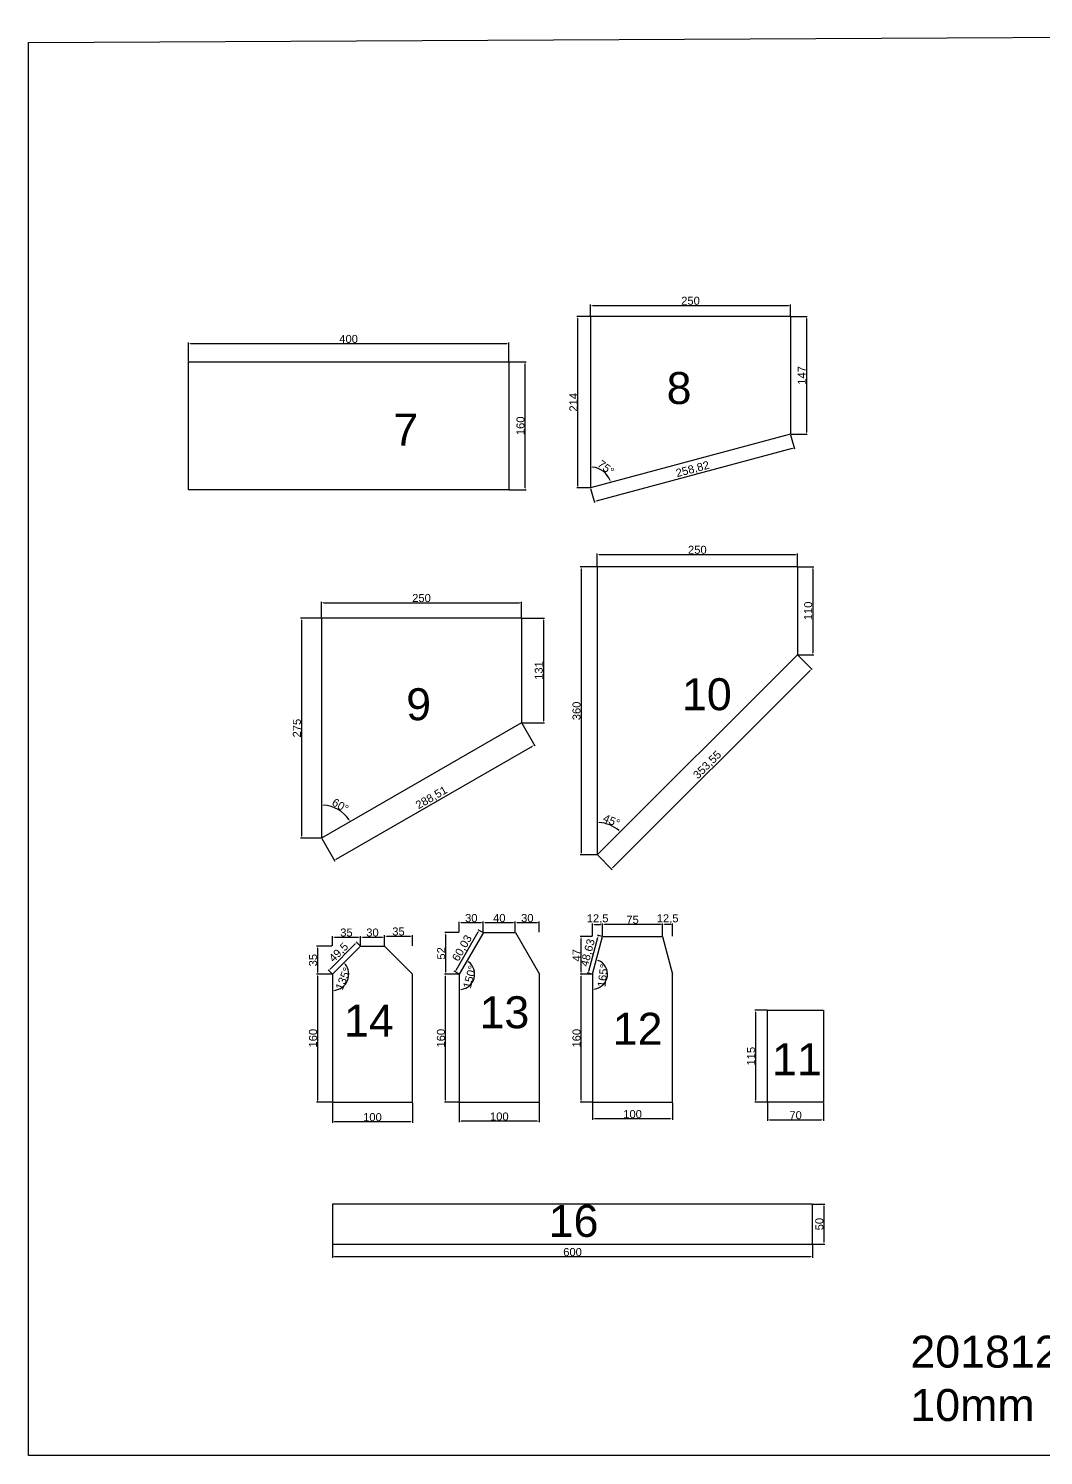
# Model space of a CAD drawing. Header units: millimetres. Extents: x -4275 to 17266, y -15886 to 5463.
# Drawn here: x 13823 to 15091, y 221 to 2005 of the extents above; entities that cross this region are included whole.
import ezdxf

# ---------------------------------------------------------------- set-up
doc = ezdxf.new("R2010")
doc.units = ezdxf.units.MM
doc.layers.add('尺寸标注', color=6, linetype='Continuous')
doc.layers.add('标号', color=4, linetype='Continuous')
doc.styles.get("Standard").update_dxf_attribs({"font": 'arial.ttf'})
doc.dimstyles.new('ISO-25-JHF', dxfattribs={"dimtxt": 10, "dimasz": 2.5, "dimexe": 1.25, "dimexo": 0.625, "dimtad": 1, "dimtxsty": 'Standard', "dimcen": 2.5, "dimadec": 0, "dimazin": 0, "dimtfac": 1, "dimtmove": 0, "dimatfit": 3, "dimfxl": 1, "dimarcsym": 0})

# ---------------------------------------------------------------- blocks, each defined once
blk = doc.blocks.new('*D462')
at = {"layer": 'Defpoints', "color": 0, "transparency": 16777216}
for p in [(14202.9, 662.9), (14302.9, 662.9), (14202.9, 638.5)]:
    blk.add_point(p, dxfattribs=at)
at = {"layer": '尺寸标注', "color": 0, "lineweight": -2, "transparency": 16777216}
for p, q in [((14202.9, 662.2), (14202.9, 637.3)), ((14302.9, 662.2), (14302.9, 637.3)), ((14300.4, 638.5), (14205.4, 638.5))]:
    blk.add_line(p, q, dxfattribs=at)
at = {"layer": '尺寸标注', "color": 0, "transparency": 16777216}
for points in [[(14205.4, 638.9), (14205.4, 638.1), (14202.9, 638.5)], [(14300.4, 638.9), (14300.4, 638.1), (14302.9, 638.5)]]:
    blk.add_solid(points, dxfattribs=at)
at = {"layer": '尺寸标注', "color": 0, "transparency": 16777216, "insert": (14252.9, 644.2), "char_height": 10, "attachment_point": 5}
blk.add_mtext('100', dxfattribs=at)
blk = doc.blocks.new('*D463')
at = {"layer": 'Defpoints', "color": 0, "transparency": 16777216}
for p in [(14184.5, 822.9), (14202.9, 822.9), (14202.9, 662.9)]:
    blk.add_point(p, dxfattribs=at)
at = {"layer": '尺寸标注', "color": 0, "lineweight": -2, "transparency": 16777216}
for p, q in [((14202.3, 822.9), (14183.2, 822.9)), ((14184.5, 665.4), (14184.5, 820.4)), ((14202.3, 662.9), (14183.2, 662.9))]:
    blk.add_line(p, q, dxfattribs=at)
at = {"layer": '尺寸标注', "color": 0, "transparency": 16777216}
for points in [[(14184, 820.4), (14184.9, 820.4), (14184.5, 822.9)], [(14184, 665.4), (14184.9, 665.4), (14184.5, 662.9)]]:
    blk.add_solid(points, dxfattribs=at)
at = {"layer": '尺寸标注', "color": 0, "transparency": 16777216, "insert": (14178.7, 742.9), "char_height": 10, "attachment_point": 5, "rotation": 90}
blk.add_mtext('160', dxfattribs=at)
blk = doc.blocks.new('*D452')
at = {"layer": 'Defpoints', "color": 0, "transparency": 16777216}
for p in [(14184.5, 857.9), (14202.9, 857.9), (14202.9, 822.9)]:
    blk.add_point(p, dxfattribs=at)
at = {"layer": '尺寸标注', "color": 0, "lineweight": -2, "transparency": 16777216}
for p, q in [((14202.3, 857.9), (14183.2, 857.9)), ((14184.5, 825.4), (14184.5, 855.4)), ((14202.3, 822.9), (14183.2, 822.9))]:
    blk.add_line(p, q, dxfattribs=at)
at = {"layer": '尺寸标注', "color": 0, "transparency": 16777216}
for points in [[(14184, 855.4), (14184.9, 855.4), (14184.5, 857.9)], [(14184, 825.4), (14184.9, 825.4), (14184.5, 822.9)]]:
    blk.add_solid(points, dxfattribs=at)
at = {"layer": '尺寸标注', "color": 0, "transparency": 16777216, "insert": (14178.7, 840.4), "char_height": 10, "attachment_point": 5, "rotation": 90}
blk.add_mtext('35', dxfattribs=at)
blk = doc.blocks.new('*D464')
at = {"layer": 'Defpoints', "color": 0, "transparency": 16777216}
for p in [(14202.9, 857.9), (14237.9, 869.2), (14237.9, 857.9)]:
    blk.add_point(p, dxfattribs=at)
at = {"layer": '尺寸标注', "color": 0, "lineweight": -2, "transparency": 16777216}
for p, q in [((14202.9, 858.5), (14202.9, 870.4)), ((14205.4, 869.2), (14235.4, 869.2)), ((14237.9, 858.5), (14237.9, 870.4))]:
    blk.add_line(p, q, dxfattribs=at)
at = {"layer": '尺寸标注', "color": 0, "transparency": 16777216}
for points in [[(14205.4, 869.6), (14205.4, 868.8), (14202.9, 869.2)], [(14235.4, 869.6), (14235.4, 868.8), (14237.9, 869.2)]]:
    blk.add_solid(points, dxfattribs=at)
at = {"layer": '尺寸标注', "color": 0, "transparency": 16777216, "insert": (14220.4, 874.9), "char_height": 10, "attachment_point": 5}
blk.add_mtext('35', dxfattribs=at)
blk = doc.blocks.new('*D465')
at = {"layer": 'Defpoints', "color": 0, "transparency": 16777216}
for p in [(14237.9, 857.9), (14267.9, 869.2), (14267.9, 857.9)]:
    blk.add_point(p, dxfattribs=at)
at = {"layer": '尺寸标注', "color": 0, "lineweight": -2, "transparency": 16777216}
for p, q in [((14237.9, 858.5), (14237.9, 870.4)), ((14240.4, 869.2), (14265.4, 869.2)), ((14267.9, 858.5), (14267.9, 870.4))]:
    blk.add_line(p, q, dxfattribs=at)
at = {"layer": '尺寸标注', "color": 0, "transparency": 16777216}
for points in [[(14240.4, 869.6), (14240.4, 868.8), (14237.9, 869.2)], [(14265.4, 869.6), (14265.4, 868.8), (14267.9, 869.2)]]:
    blk.add_solid(points, dxfattribs=at)
at = {"layer": '尺寸标注', "color": 0, "transparency": 16777216, "insert": (14252.9, 874.9), "char_height": 10, "attachment_point": 5}
blk.add_mtext('30', dxfattribs=at)
blk = doc.blocks.new('*D453')
at = {"layer": 'Defpoints', "color": 0, "transparency": 16777216}
for p in [(14267.9, 857.9), (14302.9, 870.4), (14302.9, 857.9)]:
    blk.add_point(p, dxfattribs=at)
at = {"layer": '尺寸标注', "color": 0, "lineweight": -2, "transparency": 16777216}
for p, q in [((14267.9, 858.5), (14267.9, 871.7)), ((14270.4, 870.4), (14300.4, 870.4)), ((14302.9, 858.5), (14302.9, 871.7))]:
    blk.add_line(p, q, dxfattribs=at)
at = {"layer": '尺寸标注', "color": 0, "transparency": 16777216}
for points in [[(14270.4, 870.9), (14270.4, 870), (14267.9, 870.4)], [(14300.4, 870.9), (14300.4, 870), (14302.9, 870.4)]]:
    blk.add_solid(points, dxfattribs=at)
at = {"layer": '尺寸标注', "color": 0, "transparency": 16777216, "insert": (14285.4, 876.2), "char_height": 10, "attachment_point": 5}
blk.add_mtext('35', dxfattribs=at)
blk = doc.blocks.new('*D466')
at = {"layer": 'Defpoints', "color": 0, "transparency": 16777216}
for p in [(14361.4, 662.9), (14461.4, 662.9), (14361.4, 639.3)]:
    blk.add_point(p, dxfattribs=at)
at = {"layer": '尺寸标注', "color": 0, "lineweight": -2, "transparency": 16777216}
for p, q in [((14361.4, 662.2), (14361.4, 638)), ((14461.4, 662.2), (14461.4, 638)), ((14458.9, 639.3), (14363.9, 639.3))]:
    blk.add_line(p, q, dxfattribs=at)
at = {"layer": '尺寸标注', "color": 0, "transparency": 16777216}
for points in [[(14363.9, 639.7), (14363.9, 638.9), (14361.4, 639.3)], [(14458.9, 639.7), (14458.9, 638.9), (14461.4, 639.3)]]:
    blk.add_solid(points, dxfattribs=at)
at = {"layer": '尺寸标注', "color": 0, "transparency": 16777216, "insert": (14411.4, 645), "char_height": 10, "attachment_point": 5}
blk.add_mtext('100', dxfattribs=at)
blk = doc.blocks.new('*D467')
at = {"layer": 'Defpoints', "color": 0, "transparency": 16777216}
for p in [(14344.2, 822.9), (14361.4, 822.9), (14361.4, 662.9)]:
    blk.add_point(p, dxfattribs=at)
at = {"layer": '尺寸标注', "color": 0, "lineweight": -2, "transparency": 16777216}
for p, q in [((14360.8, 822.9), (14342.9, 822.9)), ((14344.2, 665.4), (14344.2, 820.4)), ((14360.8, 662.9), (14342.9, 662.9))]:
    blk.add_line(p, q, dxfattribs=at)
at = {"layer": '尺寸标注', "color": 0, "transparency": 16777216}
for points in [[(14343.8, 820.4), (14344.6, 820.4), (14344.2, 822.9)], [(14343.8, 665.4), (14344.6, 665.4), (14344.2, 662.9)]]:
    blk.add_solid(points, dxfattribs=at)
at = {"layer": '尺寸标注', "color": 0, "transparency": 16777216, "insert": (14338.5, 742.9), "char_height": 10, "attachment_point": 5, "rotation": 90}
blk.add_mtext('160', dxfattribs=at)
blk = doc.blocks.new('*D454')
at = {"layer": 'Defpoints', "color": 0, "transparency": 16777216}
for p in [(14344.6, 874.9), (14361.4, 874.9), (14361.4, 822.9)]:
    blk.add_point(p, dxfattribs=at)
at = {"layer": '尺寸标注', "color": 0, "lineweight": -2, "transparency": 16777216}
for p, q in [((14360.8, 874.9), (14343.4, 874.9)), ((14344.6, 825.4), (14344.6, 872.4)), ((14360.8, 822.9), (14343.4, 822.9))]:
    blk.add_line(p, q, dxfattribs=at)
at = {"layer": '尺寸标注', "color": 0, "transparency": 16777216}
for points in [[(14344.2, 872.4), (14345, 872.4), (14344.6, 874.9)], [(14344.2, 825.4), (14345, 825.4), (14344.6, 822.9)]]:
    blk.add_solid(points, dxfattribs=at)
at = {"layer": '尺寸标注', "color": 0, "transparency": 16777216, "insert": (14338.9, 848.9), "char_height": 10, "attachment_point": 5, "rotation": 90}
blk.add_mtext('52', dxfattribs=at)
blk = doc.blocks.new('*D468')
at = {"layer": 'Defpoints', "color": 0, "transparency": 16777216}
for p in [(14361.4, 874.9), (14391.4, 887.3), (14391.4, 874.9)]:
    blk.add_point(p, dxfattribs=at)
at = {"layer": '尺寸标注', "color": 0, "lineweight": -2, "transparency": 16777216}
for p, q in [((14361.4, 875.5), (14361.4, 888.5)), ((14363.9, 887.3), (14388.9, 887.3)), ((14391.4, 875.5), (14391.4, 888.5))]:
    blk.add_line(p, q, dxfattribs=at)
at = {"layer": '尺寸标注', "color": 0, "transparency": 16777216}
for points in [[(14363.9, 887.7), (14363.9, 886.9), (14361.4, 887.3)], [(14388.9, 887.7), (14388.9, 886.9), (14391.4, 887.3)]]:
    blk.add_solid(points, dxfattribs=at)
at = {"layer": '尺寸标注', "color": 0, "transparency": 16777216, "insert": (14376.4, 893), "char_height": 10, "attachment_point": 5}
blk.add_mtext('30', dxfattribs=at)
blk = doc.blocks.new('*D469')
at = {"layer": 'Defpoints', "color": 0, "transparency": 16777216}
for p in [(14391.4, 874.9), (14431.4, 887.3), (14431.4, 874.9)]:
    blk.add_point(p, dxfattribs=at)
at = {"layer": '尺寸标注', "color": 0, "lineweight": -2, "transparency": 16777216}
for p, q in [((14391.4, 875.5), (14391.4, 888.6)), ((14393.9, 887.3), (14428.9, 887.3)), ((14431.4, 875.5), (14431.4, 888.6))]:
    blk.add_line(p, q, dxfattribs=at)
at = {"layer": '尺寸标注', "color": 0, "transparency": 16777216}
for points in [[(14393.9, 887.7), (14393.9, 886.9), (14391.4, 887.3)], [(14428.9, 887.7), (14428.9, 886.9), (14431.4, 887.3)]]:
    blk.add_solid(points, dxfattribs=at)
at = {"layer": '尺寸标注', "color": 0, "transparency": 16777216, "insert": (14411.4, 893), "char_height": 10, "attachment_point": 5}
blk.add_mtext('40', dxfattribs=at)
blk = doc.blocks.new('*D455')
at = {"layer": 'Defpoints', "color": 0, "transparency": 16777216}
for p in [(14431.4, 874.9), (14461.4, 887.3), (14461.4, 874.9)]:
    blk.add_point(p, dxfattribs=at)
at = {"layer": '尺寸标注', "color": 0, "lineweight": -2, "transparency": 16777216}
for p, q in [((14431.4, 875.5), (14431.4, 888.6)), ((14433.9, 887.3), (14458.9, 887.3)), ((14461.4, 875.5), (14461.4, 888.6))]:
    blk.add_line(p, q, dxfattribs=at)
at = {"layer": '尺寸标注', "color": 0, "transparency": 16777216}
for points in [[(14433.9, 887.7), (14433.9, 886.9), (14431.4, 887.3)], [(14458.9, 887.7), (14458.9, 886.9), (14461.4, 887.3)]]:
    blk.add_solid(points, dxfattribs=at)
at = {"layer": '尺寸标注', "color": 0, "transparency": 16777216, "insert": (14446.4, 893), "char_height": 10, "attachment_point": 5}
blk.add_mtext('30', dxfattribs=at)
blk = doc.blocks.new('*D470')
at = {"layer": 'Defpoints', "color": 0, "transparency": 16777216}
for p in [(14527.9, 662.9), (14627.9, 662.9), (14527.9, 642.2)]:
    blk.add_point(p, dxfattribs=at)
at = {"layer": '尺寸标注', "color": 0, "lineweight": -2, "transparency": 16777216}
for p, q in [((14527.9, 662.2), (14527.9, 641)), ((14627.9, 662.2), (14627.9, 641)), ((14625.4, 642.2), (14530.4, 642.2))]:
    blk.add_line(p, q, dxfattribs=at)
at = {"layer": '尺寸标注', "color": 0, "transparency": 16777216}
for points in [[(14530.4, 642.6), (14530.4, 641.8), (14527.9, 642.2)], [(14625.4, 642.6), (14625.4, 641.8), (14627.9, 642.2)]]:
    blk.add_solid(points, dxfattribs=at)
at = {"layer": '尺寸标注', "color": 0, "transparency": 16777216, "insert": (14577.9, 648), "char_height": 10, "attachment_point": 5}
blk.add_mtext('100', dxfattribs=at)
blk = doc.blocks.new('*D471')
at = {"layer": 'Defpoints', "color": 0, "transparency": 16777216}
for p in [(14513.6, 822.9), (14527.9, 822.9), (14527.9, 662.9)]:
    blk.add_point(p, dxfattribs=at)
at = {"layer": '尺寸标注', "color": 0, "lineweight": -2, "transparency": 16777216}
for p, q in [((14527.3, 822.9), (14512.3, 822.9)), ((14513.6, 665.4), (14513.6, 820.4)), ((14527.3, 662.9), (14512.3, 662.9))]:
    blk.add_line(p, q, dxfattribs=at)
at = {"layer": '尺寸标注', "color": 0, "transparency": 16777216}
for points in [[(14513.2, 820.4), (14514, 820.4), (14513.6, 822.9)], [(14513.2, 665.4), (14514, 665.4), (14513.6, 662.9)]]:
    blk.add_solid(points, dxfattribs=at)
at = {"layer": '尺寸标注', "color": 0, "transparency": 16777216, "insert": (14507.9, 742.9), "char_height": 10, "attachment_point": 5, "rotation": 90}
blk.add_mtext('160', dxfattribs=at)
blk = doc.blocks.new('*D456')
at = {"layer": 'Defpoints', "color": 0, "transparency": 16777216}
for p in [(14513.6, 869.9), (14527.9, 869.9), (14527.9, 822.9)]:
    blk.add_point(p, dxfattribs=at)
at = {"layer": '尺寸标注', "color": 0, "lineweight": -2, "transparency": 16777216}
for p, q in [((14527.3, 869.9), (14512.3, 869.9)), ((14513.6, 825.4), (14513.6, 867.4)), ((14527.3, 822.9), (14512.3, 822.9))]:
    blk.add_line(p, q, dxfattribs=at)
at = {"layer": '尺寸标注', "color": 0, "transparency": 16777216}
for points in [[(14513.2, 867.4), (14514, 867.4), (14513.6, 869.9)], [(14513.2, 825.4), (14514, 825.4), (14513.6, 822.9)]]:
    blk.add_solid(points, dxfattribs=at)
at = {"layer": '尺寸标注', "color": 0, "transparency": 16777216, "insert": (14508, 846.4), "char_height": 10, "attachment_point": 5, "rotation": 90}
blk.add_mtext('47', dxfattribs=at)
blk = doc.blocks.new('*D472')
at = {"layer": 'Defpoints', "color": 0, "transparency": 16777216}
for p in [(14540.4, 885.1), (14527.9, 869.9), (14540.4, 869.9)]:
    blk.add_point(p, dxfattribs=at)
at = {"layer": '尺寸标注', "color": 0, "lineweight": -2, "transparency": 16777216}
for p, q in [((14527.9, 870.5), (14527.9, 886.4)), ((14530.4, 885.1), (14537.9, 885.1)), ((14540.4, 870.5), (14540.4, 886.4))]:
    blk.add_line(p, q, dxfattribs=at)
at = {"layer": '尺寸标注', "color": 0, "transparency": 16777216}
for points in [[(14530.4, 885.5), (14530.4, 884.7), (14527.9, 885.1)], [(14537.9, 885.5), (14537.9, 884.7), (14540.4, 885.1)]]:
    blk.add_solid(points, dxfattribs=at)
at = {"layer": '尺寸标注', "color": 0, "transparency": 16777216, "insert": (14534.2, 891.8), "char_height": 10, "attachment_point": 5}
blk.add_mtext('12,5', dxfattribs=at)
blk = doc.blocks.new('*D473')
at = {"layer": 'Defpoints', "color": 0, "transparency": 16777216}
for p in [(14615.4, 885.2), (14540.4, 869.9), (14615.4, 869.9)]:
    blk.add_point(p, dxfattribs=at)
at = {"layer": '尺寸标注', "color": 0, "lineweight": -2, "transparency": 16777216}
for p, q in [((14540.4, 870.5), (14540.4, 886.4)), ((14542.9, 885.2), (14612.9, 885.2)), ((14615.4, 870.5), (14615.4, 886.4))]:
    blk.add_line(p, q, dxfattribs=at)
at = {"layer": '尺寸标注', "color": 0, "transparency": 16777216}
for points in [[(14542.9, 885.6), (14542.9, 884.7), (14540.4, 885.2)], [(14612.9, 885.6), (14612.9, 884.7), (14615.4, 885.2)]]:
    blk.add_solid(points, dxfattribs=at)
at = {"layer": '尺寸标注', "color": 0, "transparency": 16777216, "insert": (14577.9, 890.9), "char_height": 10, "attachment_point": 5}
blk.add_mtext('75', dxfattribs=at)
blk = doc.blocks.new('*D457')
at = {"layer": 'Defpoints', "color": 0, "transparency": 16777216}
for p in [(14627.9, 885.2), (14615.4, 869.9), (14627.9, 869.9)]:
    blk.add_point(p, dxfattribs=at)
at = {"layer": '尺寸标注', "color": 0, "lineweight": -2, "transparency": 16777216}
for p, q in [((14615.4, 870.5), (14615.4, 886.4)), ((14617.9, 885.2), (14625.4, 885.2)), ((14627.9, 870.5), (14627.9, 886.4))]:
    blk.add_line(p, q, dxfattribs=at)
at = {"layer": '尺寸标注', "color": 0, "transparency": 16777216}
for points in [[(14617.9, 885.6), (14617.9, 884.7), (14615.4, 885.2)], [(14625.4, 885.6), (14625.4, 884.7), (14627.9, 885.2)]]:
    blk.add_solid(points, dxfattribs=at)
at = {"layer": '尺寸标注', "color": 0, "transparency": 16777216, "insert": (14621.7, 891.8), "char_height": 10, "attachment_point": 5}
blk.add_mtext('12,5', dxfattribs=at)
blk = doc.blocks.new('*D474')
at = {"layer": 'Defpoints', "color": 0, "transparency": 16777216}
for p in [(14746.6, 662.9), (14816.6, 662.9), (14816.6, 640.9)]:
    blk.add_point(p, dxfattribs=at)
at = {"layer": '尺寸标注', "color": 0, "lineweight": -2, "transparency": 16777216}
for p, q in [((14746.6, 662.2), (14746.6, 639.6)), ((14816.6, 662.2), (14816.6, 639.6)), ((14749.1, 640.9), (14814.1, 640.9))]:
    blk.add_line(p, q, dxfattribs=at)
at = {"layer": '尺寸标注', "color": 0, "transparency": 16777216}
for points in [[(14749.1, 641.3), (14749.1, 640.5), (14746.6, 640.9)], [(14814.1, 641.3), (14814.1, 640.5), (14816.6, 640.9)]]:
    blk.add_solid(points, dxfattribs=at)
at = {"layer": '尺寸标注', "color": 0, "transparency": 16777216, "insert": (14781.6, 646.6), "char_height": 10, "attachment_point": 5}
blk.add_mtext('70', dxfattribs=at)
blk = doc.blocks.new('*D475')
at = {"layer": 'Defpoints', "color": 0, "transparency": 16777216}
for p in [(14731.7, 777.9), (14746.6, 777.9), (14746.6, 662.9)]:
    blk.add_point(p, dxfattribs=at)
at = {"layer": '尺寸标注', "color": 0, "lineweight": -2, "transparency": 16777216}
for p, q in [((14745.9, 777.9), (14730.5, 777.9)), ((14731.7, 665.4), (14731.7, 775.4)), ((14745.9, 662.9), (14730.5, 662.9))]:
    blk.add_line(p, q, dxfattribs=at)
at = {"layer": '尺寸标注', "color": 0, "transparency": 16777216}
for points in [[(14731.3, 775.4), (14732.1, 775.4), (14731.7, 777.9)], [(14731.3, 665.4), (14732.1, 665.4), (14731.7, 662.9)]]:
    blk.add_solid(points, dxfattribs=at)
at = {"layer": '尺寸标注', "color": 0, "transparency": 16777216, "insert": (14726, 720.4), "char_height": 10, "attachment_point": 5, "rotation": 90}
blk.add_mtext('115', dxfattribs=at)
blk = doc.blocks.new('*D476')
at = {"layer": 'Defpoints', "color": 0, "transparency": 16777216}
for p in [(14237.9, 857.9), (14202.9, 822.9), (14202.9, 822.9), (14217.3, 808.4), (14202.9, 662.9)]:
    blk.add_point(p, dxfattribs=at)
at = {"layer": '尺寸标注', "color": 0, "lineweight": -2, "transparency": 16777216}
blk.add_arc((14202.9, 822.9), 20.4, 277.0269, 37.9731, dxfattribs=at)
at = {"layer": '尺寸标注', "color": 0, "transparency": 16777216}
for points in [[(14218.7, 835.1), (14219.3, 835.7), (14217.3, 837.3)], [(14205.4, 802.2), (14205.4, 803), (14202.9, 802.5)]]:
    blk.add_solid(points, dxfattribs=at)
at = {"layer": '尺寸标注', "color": 0, "transparency": 16777216, "insert": (14216.4, 817.3), "char_height": 10, "attachment_point": 5, "rotation": 67.5}
blk.add_mtext('135°', dxfattribs=at)
blk = doc.blocks.new('*D477')
at = {"layer": 'Defpoints', "color": 0, "transparency": 16777216}
for p in [(14391.4, 874.9), (14361.4, 822.9), (14361.4, 822.9), (14376.2, 810.5), (14361.4, 662.9)]:
    blk.add_point(p, dxfattribs=at)
at = {"layer": '尺寸标注', "color": 0, "lineweight": -2, "transparency": 16777216}
blk.add_arc((14361.4, 822.9), 19.2, 277.4568, 52.5616, dxfattribs=at)
at = {"layer": '尺寸标注', "color": 0, "transparency": 16777216}
for points in [[(14372.9, 837.8), (14373.4, 838.5), (14371, 839.5)], [(14364, 803.4), (14363.9, 804.2), (14361.4, 803.6)]]:
    blk.add_solid(points, dxfattribs=at)
at = {"layer": '尺寸标注', "color": 0, "transparency": 16777216, "insert": (14374.5, 819.4), "char_height": 10, "attachment_point": 5, "rotation": 75.0092}
blk.add_mtext('150°', dxfattribs=at)
blk = doc.blocks.new('*D478')
at = {"layer": 'Defpoints', "color": 0, "transparency": 16777216}
for p in [(14540.4, 869.9), (14527.9, 822.9), (14527.9, 822.9), (14543.3, 812.2), (14527.9, 662.9)]:
    blk.add_point(p, dxfattribs=at)
at = {"layer": '尺寸标注', "color": 0, "lineweight": -2, "transparency": 16777216}
blk.add_arc((14527.9, 822.9), 18.7, 277.6645, 67.4421, dxfattribs=at)
at = {"layer": '尺寸标注', "color": 0, "transparency": 16777216}
for points in [[(14535, 839.7), (14535.2, 840.5), (14532.7, 840.9)], [(14530.5, 803.9), (14530.4, 804.7), (14527.9, 804.2)]]:
    blk.add_solid(points, dxfattribs=at)
at = {"layer": '尺寸标注', "color": 0, "transparency": 16777216, "insert": (14540.8, 821.2), "char_height": 10, "attachment_point": 5, "rotation": 82.5533}
blk.add_mtext('165°', dxfattribs=at)
blk = doc.blocks.new('*D479')
at = {"layer": 'Defpoints', "color": 0, "transparency": 16777216}
for p in [(14423.1, 1611), (14023.1, 1588.2), (14423.1, 1588.2)]:
    blk.add_point(p, dxfattribs=at)
at = {"layer": '尺寸标注', "color": 0, "lineweight": -2, "transparency": 16777216}
for p, q in [((14023.1, 1588.8), (14023.1, 1612.2)), ((14025.6, 1611), (14420.6, 1611)), ((14423.1, 1588.8), (14423.1, 1612.2))]:
    blk.add_line(p, q, dxfattribs=at)
at = {"layer": '尺寸标注', "color": 0, "transparency": 16777216}
for points in [[(14025.6, 1611.4), (14025.6, 1610.5), (14023.1, 1611)], [(14420.6, 1611.4), (14420.6, 1610.5), (14423.1, 1611)]]:
    blk.add_solid(points, dxfattribs=at)
at = {"layer": '尺寸标注', "color": 0, "transparency": 16777216, "insert": (14223.1, 1616.7), "char_height": 10, "attachment_point": 5}
blk.add_mtext('400', dxfattribs=at)
blk = doc.blocks.new('*D480')
at = {"layer": 'Defpoints', "color": 0, "transparency": 16777216}
for p in [(14423.1, 1588.2), (14443.6, 1588.2), (14423.1, 1428.2)]:
    blk.add_point(p, dxfattribs=at)
at = {"layer": '尺寸标注', "color": 0, "lineweight": -2, "transparency": 16777216}
for p, q in [((14423.8, 1588.2), (14444.9, 1588.2)), ((14443.6, 1430.7), (14443.6, 1585.7)), ((14423.8, 1428.2), (14444.9, 1428.2))]:
    blk.add_line(p, q, dxfattribs=at)
at = {"layer": '尺寸标注', "color": 0, "transparency": 16777216}
for points in [[(14443.2, 1585.7), (14444, 1585.7), (14443.6, 1588.2)], [(14443.2, 1430.7), (14444, 1430.7), (14443.6, 1428.2)]]:
    blk.add_solid(points, dxfattribs=at)
at = {"layer": '尺寸标注', "color": 0, "transparency": 16777216, "insert": (14437.9, 1508.2), "char_height": 10, "attachment_point": 5, "rotation": 90}
blk.add_mtext('160', dxfattribs=at)
blk = doc.blocks.new('*D481')
at = {"layer": 'Defpoints', "color": 0, "transparency": 16777216}
for p in [(14775.3, 1658.6), (14525.3, 1644.6), (14775.3, 1644.6)]:
    blk.add_point(p, dxfattribs=at)
at = {"layer": '尺寸标注', "color": 0, "lineweight": -2, "transparency": 16777216}
for p, q in [((14525.3, 1645.3), (14525.3, 1659.9)), ((14527.8, 1658.6), (14772.8, 1658.6)), ((14775.3, 1645.3), (14775.3, 1659.9))]:
    blk.add_line(p, q, dxfattribs=at)
at = {"layer": '尺寸标注', "color": 0, "transparency": 16777216}
for points in [[(14527.8, 1659), (14527.8, 1658.2), (14525.3, 1658.6)], [(14772.8, 1659), (14772.8, 1658.2), (14775.3, 1658.6)]]:
    blk.add_solid(points, dxfattribs=at)
at = {"layer": '尺寸标注', "color": 0, "transparency": 16777216, "insert": (14650.3, 1664.4), "char_height": 10, "attachment_point": 5}
blk.add_mtext('250', dxfattribs=at)
blk = doc.blocks.new('*D482')
at = {"layer": 'Defpoints', "color": 0, "transparency": 16777216}
for p in [(14775.3, 1644.6), (14775.3, 1497.6), (14795, 1497.6)]:
    blk.add_point(p, dxfattribs=at)
at = {"layer": '尺寸标注', "color": 0, "lineweight": -2, "transparency": 16777216}
for p, q in [((14775.9, 1644.6), (14796.2, 1644.6)), ((14795, 1642.1), (14795, 1500.1)), ((14775.9, 1497.6), (14796.2, 1497.6))]:
    blk.add_line(p, q, dxfattribs=at)
at = {"layer": '尺寸标注', "color": 0, "transparency": 16777216}
for points in [[(14794.6, 1642.1), (14795.4, 1642.1), (14795, 1644.6)], [(14794.6, 1500.1), (14795.4, 1500.1), (14795, 1497.6)]]:
    blk.add_solid(points, dxfattribs=at)
at = {"layer": '尺寸标注', "color": 0, "transparency": 16777216, "insert": (14789.3, 1571.1), "char_height": 10, "attachment_point": 5, "rotation": 90}
blk.add_mtext('147', dxfattribs=at)
blk = doc.blocks.new('*D483')
at = {"layer": 'Defpoints', "color": 0, "transparency": 16777216}
for p in [(14775.3, 1497.6), (14525.3, 1430.6), (14529.9, 1413.5)]:
    blk.add_point(p, dxfattribs=at)
at = {"layer": '尺寸标注', "color": 0, "lineweight": -2, "transparency": 16777216}
for p, q in [((14775.4, 1497), (14780.2, 1479.3)), ((14777.4, 1479.9), (14532.3, 1414.2)), ((14525.4, 1430), (14530.2, 1412.3))]:
    blk.add_line(p, q, dxfattribs=at)
at = {"layer": '尺寸标注', "color": 0, "transparency": 16777216}
for points in [[(14777.3, 1480.3), (14777.6, 1479.5), (14779.9, 1480.5)], [(14532.2, 1414.6), (14532.4, 1413.7), (14529.9, 1413.5)]]:
    blk.add_solid(points, dxfattribs=at)
at = {"layer": '尺寸标注', "color": 0, "transparency": 16777216, "insert": (14653.1, 1453.4), "char_height": 10, "attachment_point": 5, "rotation": 15.0027}
blk.add_mtext('258,82', dxfattribs=at)
blk = doc.blocks.new('*D458')
at = {"layer": 'Defpoints', "color": 0, "transparency": 16777216}
for p in [(14509.6, 1644.6), (14525.3, 1644.6), (14525.3, 1430.6)]:
    blk.add_point(p, dxfattribs=at)
at = {"layer": '尺寸标注', "color": 0, "lineweight": -2, "transparency": 16777216}
for p, q in [((14524.6, 1644.6), (14508.4, 1644.6)), ((14509.6, 1433.1), (14509.6, 1642.1)), ((14524.6, 1430.6), (14508.4, 1430.6))]:
    blk.add_line(p, q, dxfattribs=at)
at = {"layer": '尺寸标注', "color": 0, "transparency": 16777216}
for points in [[(14509.2, 1642.1), (14510.1, 1642.1), (14509.6, 1644.6)], [(14509.2, 1433.1), (14510.1, 1433.1), (14509.6, 1430.6)]]:
    blk.add_solid(points, dxfattribs=at)
at = {"layer": '尺寸标注', "color": 0, "transparency": 16777216, "insert": (14504, 1537.6), "char_height": 10, "attachment_point": 5, "rotation": 90}
blk.add_mtext('214', dxfattribs=at)
blk = doc.blocks.new('*D484')
at = {"layer": 'Defpoints', "color": 0, "transparency": 16777216}
for p in [(14439.2, 1287.1), (14189.2, 1267.9), (14439.2, 1267.9)]:
    blk.add_point(p, dxfattribs=at)
at = {"layer": '尺寸标注', "color": 0, "lineweight": -2, "transparency": 16777216}
for p, q in [((14189.2, 1268.6), (14189.2, 1288.4)), ((14191.7, 1287.1), (14436.7, 1287.1)), ((14439.2, 1268.6), (14439.2, 1288.4))]:
    blk.add_line(p, q, dxfattribs=at)
at = {"layer": '尺寸标注', "color": 0, "transparency": 16777216}
for points in [[(14191.7, 1287.6), (14191.7, 1286.7), (14189.2, 1287.1)], [(14436.7, 1287.6), (14436.7, 1286.7), (14439.2, 1287.1)]]:
    blk.add_solid(points, dxfattribs=at)
at = {"layer": '尺寸标注', "color": 0, "transparency": 16777216, "insert": (14314.2, 1292.9), "char_height": 10, "attachment_point": 5}
blk.add_mtext('250', dxfattribs=at)
blk = doc.blocks.new('*D485')
at = {"layer": 'Defpoints', "color": 0, "transparency": 16777216}
for p in [(14439.2, 1267.9), (14439.2, 1136.9), (14466.6, 1136.9)]:
    blk.add_point(p, dxfattribs=at)
at = {"layer": '尺寸标注', "color": 0, "lineweight": -2, "transparency": 16777216}
for p, q in [((14439.9, 1267.9), (14467.8, 1267.9)), ((14466.6, 1265.4), (14466.6, 1139.4)), ((14439.9, 1136.9), (14467.8, 1136.9))]:
    blk.add_line(p, q, dxfattribs=at)
at = {"layer": '尺寸标注', "color": 0, "transparency": 16777216}
for points in [[(14466.1, 1265.4), (14467, 1265.4), (14466.6, 1267.9)], [(14466.1, 1139.4), (14467, 1139.4), (14466.6, 1136.9)]]:
    blk.add_solid(points, dxfattribs=at)
at = {"layer": '尺寸标注', "color": 0, "transparency": 16777216, "insert": (14460.8, 1202.4), "char_height": 10, "attachment_point": 5, "rotation": 90}
blk.add_mtext('131', dxfattribs=at)
blk = doc.blocks.new('*D486')
at = {"layer": 'Defpoints', "color": 0, "transparency": 16777216}
for p in [(14189.2, 1267.9), (14164.2, 992.9), (14189.2, 992.9)]:
    blk.add_point(p, dxfattribs=at)
at = {"layer": '尺寸标注', "color": 0, "lineweight": -2, "transparency": 16777216}
for p, q in [((14188.6, 1267.9), (14163, 1267.9)), ((14164.2, 1265.4), (14164.2, 995.4)), ((14188.6, 992.9), (14163, 992.9))]:
    blk.add_line(p, q, dxfattribs=at)
at = {"layer": '尺寸标注', "color": 0, "transparency": 16777216}
for points in [[(14163.8, 1265.4), (14164.6, 1265.4), (14164.2, 1267.9)], [(14163.8, 995.4), (14164.6, 995.4), (14164.2, 992.9)]]:
    blk.add_solid(points, dxfattribs=at)
at = {"layer": '尺寸标注', "color": 0, "transparency": 16777216, "insert": (14158.5, 1130.4), "char_height": 10, "attachment_point": 5, "rotation": 90}
blk.add_mtext('275', dxfattribs=at)
blk = doc.blocks.new('*D459')
at = {"layer": 'Defpoints', "color": 0, "transparency": 16777216}
for p in [(14439.2, 1136.9), (14455.2, 1109.2), (14189.2, 992.9)]:
    blk.add_point(p, dxfattribs=at)
at = {"layer": '尺寸标注', "color": 0, "lineweight": -2, "transparency": 16777216}
for p, q in [((14439.5, 1136.4), (14455.8, 1108.1)), ((14207.4, 966.5), (14453, 1108)), ((14189.5, 992.4), (14205.8, 964.1))]:
    blk.add_line(p, q, dxfattribs=at)
at = {"layer": '尺寸标注', "color": 0, "transparency": 16777216}
for points in [[(14452.8, 1108.3), (14453.2, 1107.6), (14455.2, 1109.2)], [(14207.2, 966.8), (14207.6, 966.1), (14205.2, 965.2)]]:
    blk.add_solid(points, dxfattribs=at)
at = {"layer": '尺寸标注', "color": 0, "transparency": 16777216, "insert": (14326.9, 1043), "char_height": 10, "attachment_point": 5, "rotation": 29.9419}
blk.add_mtext('288,51', dxfattribs=at)
blk = doc.blocks.new('*D487')
at = {"layer": 'Defpoints', "color": 0, "transparency": 16777216}
for p in [(14783.8, 1347.5), (14533.8, 1331.9), (14783.8, 1331.9)]:
    blk.add_point(p, dxfattribs=at)
at = {"layer": '尺寸标注', "color": 0, "lineweight": -2, "transparency": 16777216}
for p, q in [((14533.8, 1332.6), (14533.8, 1348.7)), ((14536.3, 1347.5), (14781.3, 1347.5)), ((14783.8, 1332.6), (14783.8, 1348.7))]:
    blk.add_line(p, q, dxfattribs=at)
at = {"layer": '尺寸标注', "color": 0, "transparency": 16777216}
for points in [[(14536.3, 1347.9), (14536.3, 1347.1), (14533.8, 1347.5)], [(14781.3, 1347.9), (14781.3, 1347.1), (14783.8, 1347.5)]]:
    blk.add_solid(points, dxfattribs=at)
at = {"layer": '尺寸标注', "color": 0, "transparency": 16777216, "insert": (14658.8, 1353.2), "char_height": 10, "attachment_point": 5}
blk.add_mtext('250', dxfattribs=at)
blk = doc.blocks.new('*D488')
at = {"layer": 'Defpoints', "color": 0, "transparency": 16777216}
for p in [(14783.8, 1331.9), (14783.8, 1221.9), (14803, 1221.9)]:
    blk.add_point(p, dxfattribs=at)
at = {"layer": '尺寸标注', "color": 0, "lineweight": -2, "transparency": 16777216}
for p, q in [((14784.5, 1331.9), (14804.3, 1331.9)), ((14803, 1329.4), (14803, 1224.4)), ((14784.5, 1221.9), (14804.3, 1221.9))]:
    blk.add_line(p, q, dxfattribs=at)
at = {"layer": '尺寸标注', "color": 0, "transparency": 16777216}
for points in [[(14802.6, 1329.4), (14803.5, 1329.4), (14803, 1331.9)], [(14802.6, 1224.4), (14803.5, 1224.4), (14803, 1221.9)]]:
    blk.add_solid(points, dxfattribs=at)
at = {"layer": '尺寸标注', "color": 0, "transparency": 16777216, "insert": (14797.3, 1276.9), "char_height": 10, "attachment_point": 5, "rotation": 90}
blk.add_mtext('110', dxfattribs=at)
blk = doc.blocks.new('*D489')
at = {"layer": 'Defpoints', "color": 0, "transparency": 16777216}
for p in [(14533.8, 1331.9), (14513.7, 971.9), (14533.8, 971.9)]:
    blk.add_point(p, dxfattribs=at)
at = {"layer": '尺寸标注', "color": 0, "lineweight": -2, "transparency": 16777216}
for p, q in [((14533.2, 1331.9), (14512.4, 1331.9)), ((14513.7, 1329.4), (14513.7, 974.4)), ((14533.2, 971.9), (14512.4, 971.9))]:
    blk.add_line(p, q, dxfattribs=at)
at = {"layer": '尺寸标注', "color": 0, "transparency": 16777216}
for points in [[(14513.2, 1329.4), (14514.1, 1329.4), (14513.7, 1331.9)], [(14513.2, 974.4), (14514.1, 974.4), (14513.7, 971.9)]]:
    blk.add_solid(points, dxfattribs=at)
at = {"layer": '尺寸标注', "color": 0, "transparency": 16777216, "insert": (14507.9, 1151.9), "char_height": 10, "attachment_point": 5, "rotation": 90}
blk.add_mtext('360', dxfattribs=at)
blk = doc.blocks.new('*D460')
at = {"layer": 'Defpoints', "color": 0, "transparency": 16777216}
for p in [(14783.8, 1221.9), (14801.4, 1204.4), (14533.8, 971.9)]:
    blk.add_point(p, dxfattribs=at)
at = {"layer": '尺寸标注', "color": 0, "lineweight": -2, "transparency": 16777216}
for p, q in [((14784.3, 1221.5), (14802.3, 1203.5)), ((14553.1, 956.2), (14799.6, 1202.6)), ((14534.3, 971.5), (14552.3, 953.5))]:
    blk.add_line(p, q, dxfattribs=at)
at = {"layer": '尺寸标注', "color": 0, "transparency": 16777216}
for points in [[(14799.3, 1202.9), (14799.9, 1202.4), (14801.4, 1204.4)], [(14552.8, 956.5), (14553.4, 955.9), (14551.4, 954.4)]]:
    blk.add_solid(points, dxfattribs=at)
at = {"layer": '尺寸标注', "color": 0, "transparency": 16777216, "insert": (14671.7, 1084.1), "char_height": 10, "attachment_point": 5, "rotation": 45}
blk.add_mtext('353,55', dxfattribs=at)
blk = doc.blocks.new('*D490')
at = {"layer": 'Defpoints', "color": 0, "transparency": 16777216}
for p in [(14525.3, 1644.6), (14775.3, 1497.6), (14545.2, 1447.4), (14525.3, 1430.6), (14525.3, 1430.6)]:
    blk.add_point(p, dxfattribs=at)
at = {"layer": '尺寸标注', "color": 0, "lineweight": -2, "transparency": 16777216}
blk.add_arc((14525.3, 1430.6), 26.1, 20.4982, 84.5045, dxfattribs=at)
at = {"layer": '尺寸标注', "color": 0, "transparency": 16777216}
for points in [[(14527.7, 1456.2), (14527.8, 1457), (14525.3, 1456.7)], [(14550.1, 1439.9), (14549.3, 1439.6), (14550.5, 1437.4)]]:
    blk.add_solid(points, dxfattribs=at)
at = {"layer": '尺寸标注', "color": 0, "transparency": 16777216, "insert": (14544.6, 1455.9), "char_height": 10, "attachment_point": 5, "rotation": 322.5014}
blk.add_mtext('75°', dxfattribs=at)
blk = doc.blocks.new('*D491')
at = {"layer": 'Defpoints', "color": 0, "transparency": 16777216}
for p in [(14189.2, 1267.9), (14439.2, 1136.9), (14215.8, 1024.6), (14189.2, 992.9), (14189.2, 992.9)]:
    blk.add_point(p, dxfattribs=at)
at = {"layer": '尺寸标注', "color": 0, "lineweight": -2, "transparency": 16777216}
blk.add_arc((14189.2, 992.9), 41.3, 33.4082, 86.5338, dxfattribs=at)
at = {"layer": '尺寸标注', "color": 0, "transparency": 16777216}
for points in [[(14191.7, 1033.8), (14191.7, 1034.6), (14189.2, 1034.3)], [(14224.1, 1015.9), (14223.4, 1015.5), (14225, 1013.6)]]:
    blk.add_solid(points, dxfattribs=at)
at = {"layer": '尺寸标注', "color": 0, "transparency": 16777216, "insert": (14212.8, 1033.7), "char_height": 10, "attachment_point": 5, "rotation": 329.971}
blk.add_mtext('60°', dxfattribs=at)
blk = doc.blocks.new('*D492')
at = {"layer": 'Defpoints', "color": 0, "transparency": 16777216}
for p in [(14533.8, 1331.9), (14783.8, 1221.9), (14554.1, 1007.1), (14533.8, 971.9), (14533.8, 971.9)]:
    blk.add_point(p, dxfattribs=at)
at = {"layer": '尺寸标注', "color": 0, "lineweight": -2, "transparency": 16777216}
blk.add_arc((14533.8, 971.9), 40.6, 48.5296, 86.4704, dxfattribs=at)
at = {"layer": '尺寸标注', "color": 0, "transparency": 16777216}
for points in [[(14536.3, 1012), (14536.3, 1012.9), (14533.8, 1012.5)], [(14561, 1002.7), (14560.4, 1002.1), (14562.5, 1000.6)]]:
    blk.add_solid(points, dxfattribs=at)
at = {"layer": '尺寸标注', "color": 0, "transparency": 16777216, "insert": (14551.6, 1014.7), "char_height": 10, "attachment_point": 5, "rotation": 337.5}
blk.add_mtext('45°', dxfattribs=at)
blk = doc.blocks.new('*D493')
at = {"layer": 'Defpoints', "color": 0, "transparency": 16777216}
for p in [(14233.3, 862.5), (14237.9, 857.9), (14202.9, 822.9)]:
    blk.add_point(p, dxfattribs=at)
at = {"layer": '尺寸标注', "color": 0, "lineweight": -2, "transparency": 16777216}
for p, q in [((14200.1, 829.3), (14231.5, 860.7)), ((14237.5, 858.3), (14232.4, 863.4)), ((14202.5, 823.3), (14197.4, 828.4))]:
    blk.add_line(p, q, dxfattribs=at)
at = {"layer": '尺寸标注', "color": 0, "transparency": 16777216}
for points in [[(14231.2, 861), (14231.8, 860.4), (14233.3, 862.5)], [(14199.8, 829.6), (14200.3, 829), (14198.3, 827.5)]]:
    blk.add_solid(points, dxfattribs=at)
at = {"layer": '尺寸标注', "color": 0, "transparency": 16777216, "insert": (14211.1, 849.7), "char_height": 10, "attachment_point": 5, "rotation": 45}
blk.add_mtext('49,5', dxfattribs=at)
blk = doc.blocks.new('*D494')
at = {"layer": 'Defpoints', "color": 0, "transparency": 16777216}
for p in [(14386.2, 877.9), (14391.4, 874.9), (14361.4, 822.9)]:
    blk.add_point(p, dxfattribs=at)
at = {"layer": '尺寸标注', "color": 0, "lineweight": -2, "transparency": 16777216}
for p, q in [((14357.4, 828.1), (14384.9, 875.7)), ((14390.9, 875.2), (14385.1, 878.5)), ((14360.9, 823.2), (14355.1, 826.5))]:
    blk.add_line(p, q, dxfattribs=at)
at = {"layer": '尺寸标注', "color": 0, "transparency": 16777216}
for points in [[(14384.6, 876), (14385.3, 875.5), (14386.2, 877.9)], [(14357.1, 828.3), (14357.8, 827.9), (14356.2, 825.9)]]:
    blk.add_solid(points, dxfattribs=at)
at = {"layer": '尺寸标注', "color": 0, "transparency": 16777216, "insert": (14365.4, 855.2), "char_height": 10, "attachment_point": 5, "rotation": 60.0184}
blk.add_mtext('60,03', dxfattribs=at)
blk = doc.blocks.new('*D495')
at = {"layer": 'Defpoints', "color": 0, "transparency": 16777216}
for p in [(14535.1, 871.3), (14540.4, 869.9), (14527.9, 822.9)]:
    blk.add_point(p, dxfattribs=at)
at = {"layer": '尺寸标注', "color": 0, "lineweight": -2, "transparency": 16777216}
for p, q in [((14523.3, 826.7), (14534.5, 868.9)), ((14539.8, 870), (14533.9, 871.6)), ((14527.3, 823), (14521.4, 824.6))]:
    blk.add_line(p, q, dxfattribs=at)
at = {"layer": '尺寸标注', "color": 0, "transparency": 16777216}
for points in [[(14534.1, 869), (14534.9, 868.8), (14535.1, 871.3)], [(14522.9, 826.8), (14523.7, 826.6), (14522.6, 824.3)]]:
    blk.add_solid(points, dxfattribs=at)
at = {"layer": '尺寸标注', "color": 0, "transparency": 16777216, "insert": (14522.5, 849.5), "char_height": 10, "attachment_point": 5, "rotation": 75.1065}
blk.add_mtext('48,63', dxfattribs=at)
blk = doc.blocks.new('*D499')
at = {"layer": 'Defpoints', "color": 0, "transparency": 16777216}
for p in [(14202.9, 485.6), (14802.9, 485.6), (14802.9, 469.9)]:
    blk.add_point(p, dxfattribs=at)
at = {"layer": '尺寸标注', "color": 0, "lineweight": -2, "transparency": 16777216}
for p, q in [((14202.9, 485), (14202.9, 468.6)), ((14802.9, 485), (14802.9, 468.6)), ((14205.4, 469.9), (14800.4, 469.9))]:
    blk.add_line(p, q, dxfattribs=at)
at = {"layer": '尺寸标注', "color": 0, "transparency": 16777216}
for points in [[(14205.4, 470.3), (14205.4, 469.5), (14202.9, 469.9)], [(14800.4, 470.3), (14800.4, 469.5), (14802.9, 469.9)]]:
    blk.add_solid(points, dxfattribs=at)
at = {"layer": '尺寸标注', "color": 0, "transparency": 16777216, "insert": (14502.9, 475.6), "char_height": 10, "attachment_point": 5}
blk.add_mtext('600', dxfattribs=at)
blk = doc.blocks.new('*D500')
at = {"layer": 'Defpoints', "color": 0, "transparency": 16777216}
for p in [(14802.9, 535.6), (14802.9, 485.6), (14817, 485.6)]:
    blk.add_point(p, dxfattribs=at)
at = {"layer": '尺寸标注', "color": 0, "lineweight": -2, "transparency": 16777216}
for p, q in [((14803.5, 535.6), (14818.2, 535.6)), ((14817, 533.1), (14817, 488.1)), ((14803.5, 485.6), (14818.2, 485.6))]:
    blk.add_line(p, q, dxfattribs=at)
at = {"layer": '尺寸标注', "color": 0, "transparency": 16777216}
for points in [[(14816.6, 533.1), (14817.4, 533.1), (14817, 535.6)], [(14816.6, 488.1), (14817.4, 488.1), (14817, 485.6)]]:
    blk.add_solid(points, dxfattribs=at)
at = {"layer": '尺寸标注', "color": 0, "transparency": 16777216, "insert": (14811.3, 510.6), "char_height": 10, "attachment_point": 5, "rotation": 90}
blk.add_mtext('50', dxfattribs=at)

msp = doc.modelspace()

# ---------------------------------------------------------------- linework, layer by layer
for p, q in [((14775.266, 1644.64), (14525.266, 1644.64)), ((14525.266, 1644.64), (14525.266, 1430.64)), ((14775.266, 1644.64), (14775.266, 1497.64)), ((14023.142, 1588.196), (14423.142, 1588.196)), ((14023.142, 1428.196), (14023.142, 1588.196)), ((14423.142, 1588.196), (14423.142, 1428.196)), ((14775.266, 1497.64), (14525.266, 1430.64)), ((14423.142, 1428.196), (14023.142, 1428.196)), ((14783.838, 1331.944), (14533.838, 1331.944)), ((14533.838, 1331.944), (14533.838, 971.944)), ((14783.838, 1331.944), (14783.838, 1221.944)), ((14439.228, 1267.944), (14189.228, 1267.944)), ((14189.228, 1267.944), (14189.228, 992.944)), ((14439.228, 1267.944), (14439.228, 1136.944)), ((14783.838, 1221.944), (14533.838, 971.944)), ((14439.228, 1136.944), (14189.228, 992.944)), ((14391.44, 874.869), (14361.44, 822.869)), ((14391.44, 874.869), (14431.44, 874.869)), ((14431.44, 874.869), (14461.44, 822.869)), ((14237.903, 857.869), (14202.903, 822.869)), ((14237.903, 857.869), (14267.903, 857.869)), ((14267.903, 857.869), (14302.903, 822.869)), ((14527.929, 822.869), (14540.429, 869.869)), ((14540.429, 869.869), (14615.429, 869.869)), ((14615.429, 869.869), (14627.929, 822.869)), ((14202.903, 822.869), (14202.903, 662.869)), ((14302.903, 662.869), (14302.903, 822.869)), ((14361.44, 822.869), (14361.44, 662.869)), ((14461.44, 662.869), (14461.44, 822.869)), ((14527.929, 822.869), (14527.929, 662.869)), ((14627.929, 662.869), (14627.929, 822.869)), ((14746.559, 777.869), (14816.559, 777.869)), ((14746.559, 662.869), (14746.559, 777.869)), ((14816.559, 777.869), (14816.559, 662.869)), ((14202.903, 662.869), (14302.903, 662.869)), ((14361.44, 662.869), (14461.44, 662.869)), ((14527.929, 662.869), (14627.929, 662.869)), ((14816.559, 662.869), (14746.559, 662.869)), ((14202.903, 535.6), (14202.903, 485.6)), ((14802.903, 535.6), (14202.903, 535.6)), ((14802.903, 485.6), (14802.903, 535.6)), ((14202.903, 485.6), (14802.903, 485.6))]:
    msp.add_line(p, q)
msp.add_lwpolyline([(13823.22, 1987.064), (17266.197, 2004.636), (17266.197, 221.472), (13823.22, 221.472)], close=True)

# ---------------------------------------------------------------- texts
at = {"layer": '标号', "char_height": 40, "attachment_point": 7}
for s, width, insert in [('8 ', 70.10425, (14620.46, 1534.849)), ('7 ', 70.10425, (14278.981, 1483.452)), ('9 ', 70.10425, (14295.066, 1139.667)), ('10 ', 70.10425, (14639.676, 1152.2)), ('14 ', 70.10425, (14217.369, 744.863)), ('13 ', 70.10425, (14386.706, 754.751)), ('12 ', 70.10425, (14553.092, 734.692)), ('11 ', 70.10425, (14752.177, 696.565)), ('16 ', 70.10425, (14473.138, 494.052)), ('201812{\\fSimSun|b0|i0|c134|p2;第二批加工} 10mm   2000*1100', 615.9779, (14924.982, 263.973))]:
    msp.add_mtext_dynamic_manual_height_columns(s, width=width, gutter_width=12.5, heights=[0], dxfattribs=dict(at, insert=insert))

# ---------------------------------------------------------------- dimensions: what is measured, and where the dimension line sits
at = {"layer": '尺寸标注'}
for p1, p2, distance, picture, middle in [((14525.266, 1644.64), (14775.266, 1644.64), 13.98, '*D481', (14650.266, 1664.352)), ((14525.266, 1430.64), (14525.266, 1644.64), 15.628, '*D458', (14503.993, 1537.64)), ((14775.266, 1644.64), (14775.266, 1497.64), 19.715, '*D482', (14789.336, 1571.14)), ((14023.142, 1588.196), (14423.142, 1588.196), 22.759, '*D479', (14223.142, 1616.686)), ((14423.142, 1428.196), (14423.142, 1588.196), -20.459, '*D480', (14437.871, 1508.196)), ((14775.266, 1497.64), (14525.266, 1430.64), 17.741, '*D483', (14653.141, 1453.412)), ((14533.838, 1331.944), (14783.838, 1331.944), 15.532, '*D487', (14658.838, 1353.207)), ((14533.838, 1331.944), (14533.838, 971.944), -20.174, '*D489', (14507.929, 1151.944)), ((14783.838, 1331.944), (14783.838, 1221.944), 19.207, '*D488', (14797.314, 1276.944)), ((14189.228, 1267.944), (14439.228, 1267.944), 19.193, '*D484', (14314.228, 1292.868)), ((14189.228, 1267.944), (14189.228, 992.944), -24.998, '*D486', (14158.499, 1130.444)), ((14439.228, 1267.944), (14439.228, 1136.944), 27.337, '*D485', (14460.831, 1202.444)), ((14533.838, 971.944), (14783.838, 1221.944), -24.793, '*D460', (14671.677, 1084.104)), ((14189.228, 992.944), (14439.228, 1136.944), -32.009, '*D459', (14326.892, 1042.957)), ((14361.44, 874.869), (14391.44, 874.869), 12.406, '*D468', (14376.44, 893.009)), ((14391.44, 874.869), (14431.44, 874.869), 12.44, '*D469', (14411.44, 893.04)), ((14431.44, 874.869), (14461.44, 874.869), 12.44, '*D455', (14446.44, 893.043)), ((14540.429, 869.869), (14615.429, 869.869), 15.283, '*D473', (14577.929, 890.863)), ((14202.903, 857.869), (14237.903, 857.869), 11.32, '*D464', (14220.403, 874.923)), ((14237.903, 857.869), (14267.903, 857.869), 11.32, '*D465', (14252.903, 874.923)), ((14267.903, 857.869), (14302.903, 857.869), 12.57, '*D453', (14285.403, 876.173)), ((14361.44, 822.869), (14361.44, 874.869), 16.838, '*D454', (14338.871, 848.869)), ((14361.44, 822.869), (14391.44, 874.869), 6.09, '*D494', (14365.418, 855.228)), ((14202.903, 822.869), (14202.903, 857.869), 18.44, '*D452', (14178.729, 840.369)), ((14202.903, 822.869), (14237.903, 857.869), 6.532, '*D493', (14211.093, 849.679)), ((14527.929, 822.869), (14527.929, 869.869), 14.33, '*D456', (14507.973, 846.369)), ((14527.929, 822.869), (14540.429, 869.869), 5.471, '*D495', (14522.48, 849.481)), ((14202.903, 662.869), (14202.903, 822.869), 18.44, '*D463', (14178.732, 742.869)), ((14361.44, 662.869), (14361.44, 822.869), 17.255, '*D467', (14338.454, 742.869)), ((14527.929, 662.869), (14527.929, 822.869), 14.33, '*D471', (14507.868, 742.869)), ((14746.559, 662.869), (14746.559, 777.869), 14.849, '*D475', (14725.98, 720.369)), ((14302.903, 662.869), (14202.903, 662.869), 24.355, '*D462', (14252.903, 644.245)), ((14461.44, 662.869), (14361.44, 662.869), 23.598, '*D466', (14411.44, 645.002)), ((14627.929, 662.869), (14527.929, 662.869), 20.645, '*D470', (14577.929, 647.955)), ((14746.559, 662.869), (14816.559, 662.869), -21.994, '*D474', (14781.559, 646.606)), ((14802.903, 535.6), (14802.903, 485.6), 14.096, '*D500', (14811.268, 510.6)), ((14202.903, 485.6), (14802.903, 485.6), -15.711, '*D499', (14502.903, 475.62))]:
    dim = msp.add_aligned_dim(p1=p1, p2=p2, distance=distance, dimstyle='ISO-25-JHF', dxfattribs=at)
    dim.commit()
    dim.dimension.update_dxf_attribs({"geometry": picture, "text_midpoint": middle})
for base, line1, line2, picture, middle in [((14545.24, 1447.402), ((14775.266, 1497.64), (14525.266, 1430.64)), ((14525.266, 1644.64), (14525.266, 1430.64)), '*D490', (14544.615, 1455.858)), ((14554.132, 1007.095), ((14783.838, 1221.944), (14533.838, 971.944)), ((14533.838, 1331.944), (14533.838, 971.944)), '*D492', (14551.555, 1014.718)), ((14215.816, 1024.587), ((14439.228, 1136.944), (14189.228, 992.944)), ((14189.228, 1267.944), (14189.228, 992.944)), '*D491', (14212.779, 1033.688)), ((14376.167, 810.515), ((14361.44, 822.869), (14361.44, 662.869)), ((14391.44, 874.869), (14361.44, 822.869)), '*D477', (14374.473, 819.379)), ((14217.326, 808.446), ((14202.903, 822.869), (14202.903, 662.869)), ((14237.903, 857.869), (14202.903, 822.869)), '*D476', (14216.45, 817.258)), ((14543.256, 812.151), ((14527.929, 822.869), (14527.929, 662.869)), ((14527.929, 822.869), (14540.429, 869.869)), '*D478', (14540.791, 821.188))]:
    dim = msp.add_angular_dim_2l(base=base, line1=line1, line2=line2, dimstyle='ISO-25-JHF', dxfattribs=at)
    dim.commit()
    dim.dimension.update_dxf_attribs({"geometry": picture, "text_midpoint": middle})
for base, p1, p2, picture, middle in [((14540.429, 885.119), (14527.929, 869.869), (14540.429, 869.869), '*D472', (14534.179, 885.119)), ((14627.929, 885.153), (14615.429, 869.869), (14627.929, 869.869), '*D457', (14621.679, 885.153))]:
    dim = msp.add_linear_dim(base=base, p1=p1, p2=p2, angle=0, dimstyle='ISO-25-JHF', dxfattribs=at)
    dim.commit()
    dim.dimension.update_dxf_attribs({"geometry": picture, "text_midpoint": middle, "dimtype": 161})

doc.saveas('drawing.dxf')
